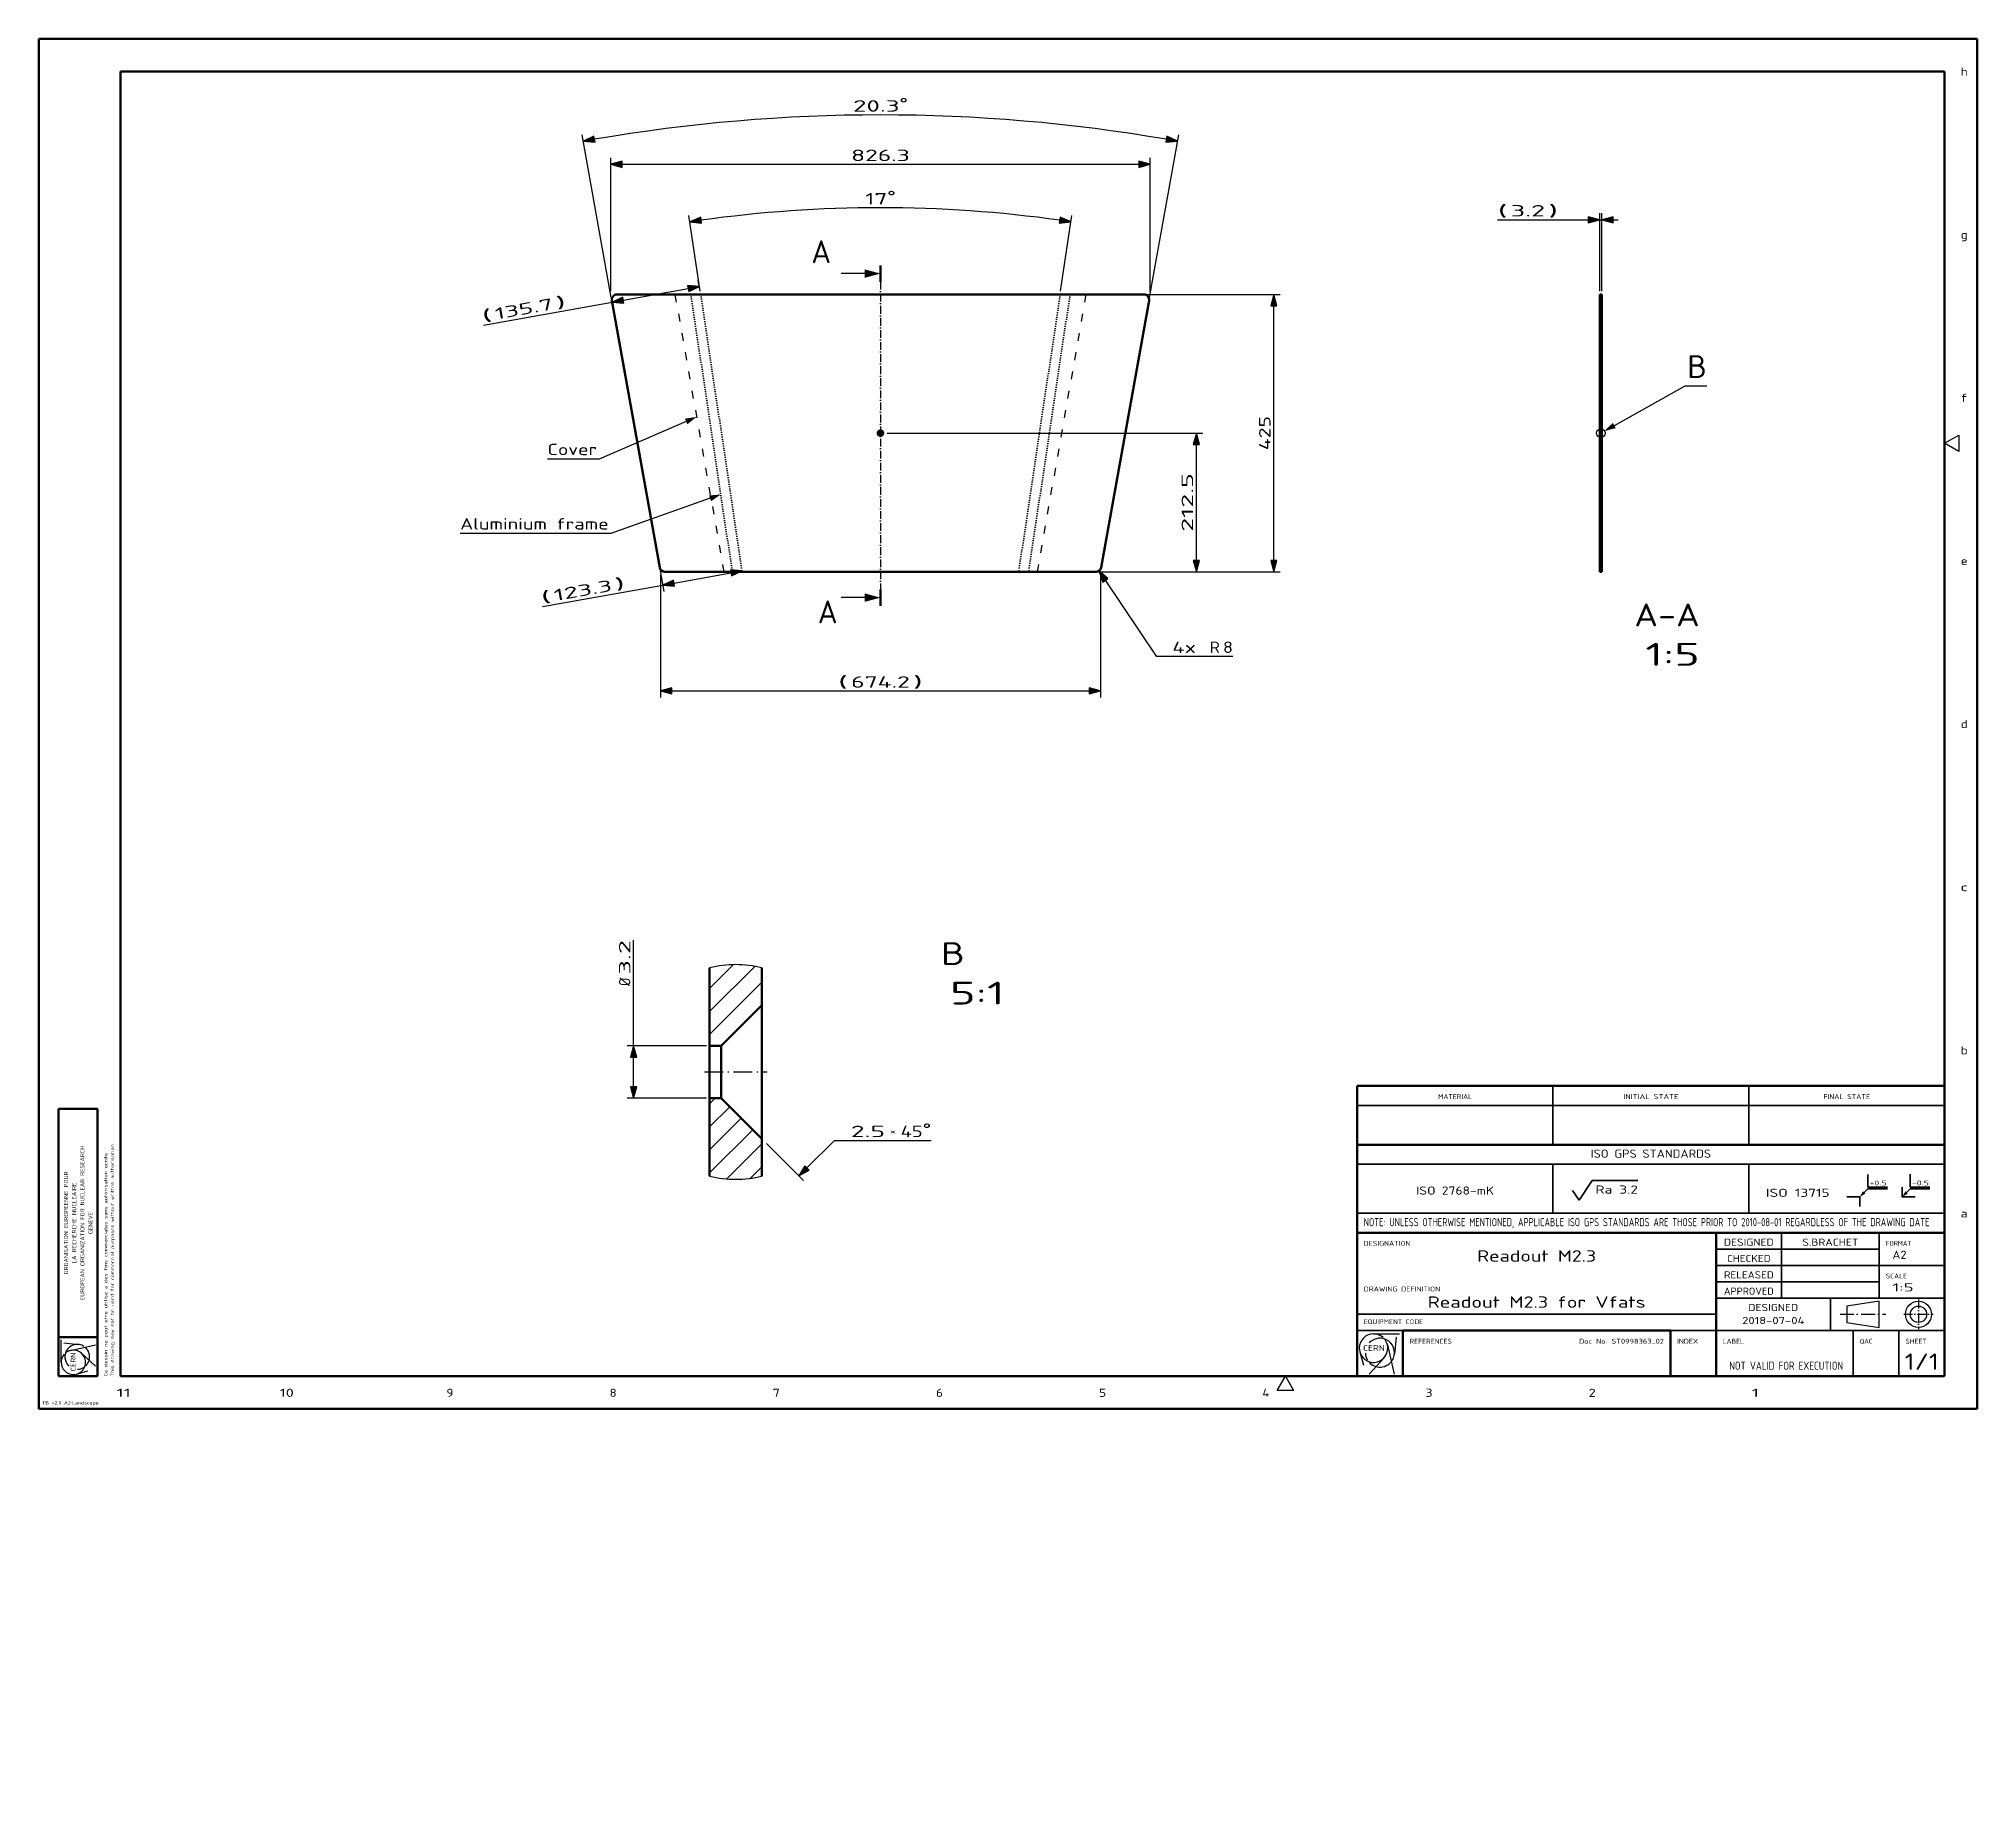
# Model space of a CAD drawing. Extents: x 0 to 594, y -120 to 420.
import ezdxf
from ezdxf.enums import TextEntityAlignment as Align

# ---------------------------------------------------------------- set-up
doc = ezdxf.new("R2010")
doc.units = 0
for name, pattern in [('DASHDOT', [18.5, 12, -3, 0.5, -3]), ('DASHSPACE', [30, 12, -18]), ('DOT', [3.5, 0.5, -3])]:
    doc.linetypes.add(name, pattern=pattern)
doc.layers.get('0').update_dxf_attribs({"lineweight": 13})
doc.styles.get("Standard").update_dxf_attribs({"font": 'isocp.shx'})
doc.dimstyles.get("Standard").update_dxf_attribs({"dimtxt": 2.5, "dimasz": 2.5, "dimexe": 1.25, "dimexo": 0.625, "dimtad": 1, "dimcen": 2.5, "dimadec": 0, "dimazin": 0, "dimtfac": 1, "dimtmove": 0, "dimatfit": 0, "dimfxl": 1, "dimarcsym": 0})

# ---------------------------------------------------------------- blocks, each defined once
blk = doc.blocks.new('*D67')
at = {"color": 7, "lineweight": 25}
for p, q in [((175.445919, 340.715161), (166.52557, 390.541821)), ((340.389669, 340.715161), (349.310018, 390.541821))]:
    blk.add_line(p, q, dxfattribs=at)
for points in [[(170.136733, 390.1031), (166.878018, 388.57312), (170.465133, 388.268774)], [(345.370455, 388.268774), (348.957571, 388.57312), (345.698855, 390.1031)]]:
    blk.add_lwpolyline(points, close=True, dxfattribs=at)
blk.add_arc((257.917794, -119.950477), 516.608643, 80.235667, 99.764332, dxfattribs=at)
for points in [[(170.136733, 390.1031), (166.878018, 388.57312), (170.136733, 390.1031), (170.465133, 388.268774)], [(345.370455, 388.268774), (348.957571, 388.57312), (345.370455, 388.268774), (345.698855, 390.1031)]]:
    blk.add_solid(points, dxfattribs=at)
for s, p, p2 in [('20.3', (249.512415, 397.658178), (263.756507, 397.658178)), ('%%d', (263.756507, 398.358178), (266.323174, 398.358178))]:
    blk.add_text(s, height=3.5, dxfattribs=at).set_placement(p, p2, align=Align.FIT)
blk = doc.blocks.new('*D68')
at = {"color": 7, "lineweight": 25}
for p, q in [((175.285226, 342.612768), (175.285226, 383.510668)), ((178.762557, 381.510668), (337.073031, 381.510668)), ((340.550363, 342.612768), (340.550363, 383.510668))]:
    blk.add_line(p, q, dxfattribs=at)
for points in [[(178.762557, 382.442407), (175.285226, 381.510668), (178.762557, 380.57893)], [(337.073031, 380.57893), (340.550363, 381.510668), (337.073031, 382.442407)]]:
    blk.add_lwpolyline(points, close=True, dxfattribs=at)
for points in [[(178.762557, 382.442407), (175.285226, 381.510668), (178.762557, 382.442407), (178.762557, 380.57893)], [(337.073031, 380.57893), (340.550363, 381.510668), (337.073031, 380.57893), (337.073031, 382.442407)]]:
    blk.add_solid(points, dxfattribs=at)
blk.add_text('826.3', height=3.5, dxfattribs=at).set_placement((248.927737, 382.510668), (266.907852, 382.510668), align=Align.FIT)
blk = doc.blocks.new('*D69')
at = {"color": 7, "lineweight": 25}
for p, q in [((339.638485, 341.612768), (380.441866, 341.612768)), ((378.441866, 260.090112), (378.441866, 338.135424)), ((324.994021, 256.612768), (380.441866, 256.612768))]:
    blk.add_line(p, q, dxfattribs=at)
for points in [[(379.373617, 338.135424), (378.441866, 341.612768), (377.510116, 338.135424)], [(377.510116, 260.090112), (378.441866, 256.612768), (379.373617, 260.090112)]]:
    blk.add_lwpolyline(points, close=True, dxfattribs=at)
for points in [[(379.373617, 338.135424), (378.441866, 341.612768), (379.373617, 338.135424), (377.510116, 338.135424)], [(377.510116, 260.090112), (378.441866, 256.612768), (377.510116, 260.090112), (379.373617, 260.090112)]]:
    blk.add_solid(points, dxfattribs=at)
blk.add_text('425', height=3.5, rotation=90.000003, dxfattribs=at).set_placement((377.441866, 293.85874), (377.441866, 304.366796), align=Align.FIT)
blk = doc.blocks.new('*D70')
at = {"color": 7, "lineweight": 25}
for p, q in [((259.983794, 299.112768), (356.718081, 299.112768)), ((354.718081, 260.090112), (354.718081, 295.635424)), ((324.994021, 256.612768), (356.718081, 256.612768))]:
    blk.add_line(p, q, dxfattribs=at)
for points in [[(355.649832, 295.635424), (354.718081, 299.112768), (353.786331, 295.635424)], [(353.786331, 260.090112), (354.718081, 256.612768), (355.649832, 260.090112)]]:
    blk.add_lwpolyline(points, close=True, dxfattribs=at)
for points in [[(355.649832, 295.635424), (354.718081, 299.112768), (355.649832, 295.635424), (353.786331, 295.635424)], [(353.786331, 260.090112), (354.718081, 256.612768), (353.786331, 260.090112), (355.649832, 260.090112)]]:
    blk.add_solid(points, dxfattribs=at)
blk.add_text('212.5', height=3.5, rotation=90.000003, dxfattribs=at).set_placement((353.718081, 268.872704), (353.718081, 286.852831), align=Align.FIT)
blk = doc.blocks.new('*D71')
at = {"color": 7, "lineweight": 25}
for p, q in [((190.502572, 255.612768), (190.502572, 218.082934)), ((325.333016, 255.612768), (325.333016, 218.082934)), ((193.979904, 220.082934), (321.855685, 220.082934))]:
    blk.add_line(p, q, dxfattribs=at)
for points in [[(193.979904, 221.014672), (190.502572, 220.082934), (193.979904, 219.151196)], [(321.855685, 219.151196), (325.333016, 220.082934), (321.855685, 221.014672)]]:
    blk.add_lwpolyline(points, close=True, dxfattribs=at)
for points in [[(193.979904, 221.014672), (190.502572, 220.082934), (193.979904, 221.014672), (193.979904, 219.151196)], [(321.855685, 219.151196), (325.333016, 220.082934), (321.855685, 219.151196), (321.855685, 221.014672)]]:
    blk.add_solid(points, dxfattribs=at)
for s, p, p2 in [('(', (244.891714, 221.082934), (247.927737, 221.082934)), ('674.2', (248.927737, 221.082934), (266.907852, 221.082934)), (')', (267.907852, 221.082934), (270.943875, 221.082934))]:
    blk.add_text(s, height=3.5, dxfattribs=at).set_placement(p, p2, align=Align.FIT)
blk = doc.blocks.new('*D72')
at = {"color": 7, "lineweight": 25}
for p, q in [((326.817532, 253.992919), (342.388058, 230.722167)), ((342.388058, 230.722167), (365.924948, 230.722167))]:
    blk.add_line(p, q, dxfattribs=at)
blk.add_lwpolyline([(327.591921, 254.511059), (324.883785, 256.882983), (326.043142, 253.47478)], close=True, dxfattribs=at)
blk.add_solid([(327.591921, 254.511059), (324.883785, 256.882983), (327.591921, 254.511059), (326.043142, 253.47478)], dxfattribs=at)
for s, p, p2 in [('4x ', (347.344833, 231.722167), (357.852902, 231.722167)), ('R', (358.852908, 231.722167), (361.888937, 231.722167)), ('8', (362.888937, 231.722167), (365.924948, 231.722167))]:
    blk.add_text(s, height=3.5, dxfattribs=at).set_placement(p, p2, align=Align.FIT)
blk = doc.blocks.new('*D73')
at = {"color": 7, "lineweight": 25}
for p, q in [((202.678237, 342.597094), (202.066622, 346.013452)), ((136.297714, 332.207202), (175.706014, 339.262377)), ((179.128921, 339.87517), (198.996157, 343.431957))]:
    blk.add_line(p, q, dxfattribs=at)
for points in [[(178.964724, 340.792309), (175.706014, 339.262377), (179.293124, 338.957983)], [(199.16036, 342.51477), (202.419076, 344.04475), (198.831967, 344.349096)]]:
    blk.add_lwpolyline(points, close=True, dxfattribs=at)
for points in [[(178.964724, 340.792309), (175.706014, 339.262377), (178.964724, 340.792309), (179.293124, 338.957983)], [(199.16036, 342.51477), (202.419076, 344.04475), (199.16036, 342.51477), (198.831967, 344.349096)]]:
    blk.add_solid(points, dxfattribs=at)
for s, p, p2 in [('135.7', (140.094344, 333.902807), (157.793069, 337.071362)), (')', (158.777413, 337.247534), (161.765927, 337.782592)), ('(', (136.121493, 333.191528), (139.109994, 333.726586))]:
    blk.add_text(s, height=3.5, rotation=10.149999, dxfattribs=at).set_placement(p, p2, align=Align.FIT)
blk = doc.blocks.new('*D74')
at = {"color": 7, "lineweight": 25}
for p, q in [((190.442831, 256.946459), (191.588314, 250.54812)), ((194.658773, 253.129614), (212.090075, 256.250292)), ((154.384445, 245.919384), (191.235861, 252.516796))]:
    blk.add_line(p, q, dxfattribs=at)
for points in [[(212.254272, 255.333129), (215.512985, 256.863085), (211.925875, 257.167455)], [(194.494576, 254.046777), (191.235861, 252.516821), (194.82297, 252.212451)]]:
    blk.add_lwpolyline(points, close=True, dxfattribs=at)
for points in [[(212.254272, 255.333129), (215.512985, 256.863085), (212.254272, 255.333129), (211.925875, 257.167455)], [(194.494576, 254.046777), (191.235861, 252.516821), (194.494576, 254.046777), (194.82297, 252.212451)]]:
    blk.add_solid(points, dxfattribs=at)
for s, p, p2 in [('(', (154.208212, 246.903759), (157.196725, 247.438769)), ('123.3', (158.181069, 247.61499), (175.879788, 250.783544)), (')', (176.864138, 250.959789), (179.852651, 251.494799))]:
    blk.add_text(s, height=3.5, rotation=10.149999, dxfattribs=at).set_placement(p, p2, align=Align.FIT)
blk = doc.blocks.new('*D75')
at = {"color": 7, "lineweight": 25}
for p, q in [((202.706655, 342.601782), (199.233639, 365.840258)), ((313.128933, 342.601782), (316.601949, 365.840258))]:
    blk.add_line(p, q, dxfattribs=at)
for points in [[(202.830673, 365.297729), (199.529257, 363.862231), (203.106118, 363.454711)], [(312.72947, 363.454711), (316.306332, 363.862231), (313.004916, 365.297729)]]:
    blk.add_lwpolyline(points, close=True, dxfattribs=at)
blk.add_arc((257.917794, -26.824573), 395.02583, 82.004371, 97.995627, dxfattribs=at)
for points in [[(202.830673, 365.297729), (199.529257, 363.862231), (202.830673, 365.297729), (203.106118, 363.454711)], [(312.72947, 363.454711), (316.306332, 363.862231), (312.72947, 363.454711), (313.004916, 365.297729)]]:
    blk.add_solid(points, dxfattribs=at)
for s, p, p2 in [('17', (253.248438, 369.201245), (260.020484, 369.201245)), ('%%d', (260.020484, 369.901245), (262.58715, 369.901245))]:
    blk.add_text(s, height=3.5, dxfattribs=at).set_placement(p, p2, align=Align.FIT)
blk = doc.blocks.new('*D80')
at = {"color": 7, "lineweight": 25}
for p, q in [((447.029558, 364.522778), (474.82959, 364.522778)), ((478.306923, 342.612768), (478.306923, 366.522778)), ((478.306923, 364.522778), (478.946923, 364.522778)), ((478.946923, 342.612768), (478.946923, 366.522778)), ((482.424255, 364.522778), (483.946922, 364.522778))]:
    blk.add_line(p, q, dxfattribs=at)
for points in [[(474.82959, 363.591039), (478.306923, 364.522778), (474.82959, 365.454516)], [(482.424255, 365.454516), (478.946923, 364.522778), (482.424255, 363.591039)]]:
    blk.add_lwpolyline(points, close=True, dxfattribs=at)
for points in [[(474.82959, 363.591039), (478.306923, 364.522778), (474.82959, 363.591039), (474.82959, 365.454516)], [(482.424255, 365.454516), (478.946923, 364.522778), (482.424255, 365.454516), (482.424255, 363.591039)]]:
    blk.add_solid(points, dxfattribs=at)
for s, p, p2 in [('(', (447.029558, 365.522778), (450.06558, 365.522778)), ('3.2', (451.065577, 365.522778), (461.573648, 365.522778)), (')', (462.573648, 365.522778), (465.609671, 365.522778))]:
    blk.add_text(s, height=3.5, dxfattribs=at).set_placement(p, p2, align=Align.FIT)
blk = doc.blocks.new('*D86')
at = {"color": 7, "lineweight": 25}
for p, q in [((182.288491, 111.284523), (182.288491, 143.696632)), ((204.576996, 111.284523), (180.28849, 111.284523)), ((182.288491, 98.76194), (182.288491, 107.80735)), ((204.576996, 95.284767), (180.28849, 95.284767))]:
    blk.add_line(p, q, dxfattribs=at)
for points in [[(183.220238, 107.80735), (182.288491, 111.284523), (181.356741, 107.80735)], [(181.356741, 98.76194), (182.288491, 95.284767), (183.220238, 98.76194)]]:
    blk.add_lwpolyline(points, close=True, dxfattribs=at)
for points in [[(183.220238, 107.80735), (182.288491, 111.284523), (183.220238, 107.80735), (181.356741, 107.80735)], [(181.356741, 98.76194), (182.288491, 95.284767), (181.356741, 98.76194), (183.220238, 98.76194)]]:
    blk.add_solid(points, dxfattribs=at)
for s, p, p2 in [('3.2', (181.288489, 133.18882), (181.288489, 143.696632)), ('%%c', (181.288489, 129.621315), (181.288489, 132.188454))]:
    blk.add_text(s, height=3.5, rotation=90.000003, dxfattribs=at).set_placement(p, p2, align=Align.FIT)
blk = doc.blocks.new('BLOCK347')
at = {"color": 7, "lineweight": 25}
blk.add_text('1', height=2.5, dxfattribs=at).set_placement((524.91571, 3.690562), (527.08429, 3.690562), align=Align.FIT)
blk = doc.blocks.new('BLOCK348')
at = {"color": 7, "lineweight": 25}
blk.add_text('2', height=2.5, dxfattribs=at).set_placement((474.91571, 3.690562), (477.08429, 3.690562), align=Align.FIT)
blk = doc.blocks.new('BLOCK349')
at = {"color": 7, "lineweight": 25}
blk.add_text('3', height=2.5, dxfattribs=at).set_placement((424.91571, 3.690562), (427.08429, 3.690562), align=Align.FIT)
blk = doc.blocks.new('BLOCK350')
at = {"color": 7, "lineweight": 25}
blk.add_text('4', height=2.5, dxfattribs=at).set_placement((374.91571, 3.690562), (377.08429, 3.690562), align=Align.FIT)
blk = doc.blocks.new('BLOCK351')
at = {"color": 7, "lineweight": 25}
blk.add_text('5', height=2.5, dxfattribs=at).set_placement((324.91571, 3.690562), (327.08429, 3.690562), align=Align.FIT)
blk = doc.blocks.new('BLOCK352')
at = {"color": 7, "lineweight": 25}
blk.add_text('6', height=2.5, dxfattribs=at).set_placement((274.91571, 3.690562), (277.08429, 3.690562), align=Align.FIT)
blk = doc.blocks.new('BLOCK353')
at = {"color": 7, "lineweight": 25}
blk.add_text('7', height=2.5, dxfattribs=at).set_placement((224.91571, 3.690562), (227.084305, 3.690562), align=Align.FIT)
blk = doc.blocks.new('BLOCK354')
at = {"color": 7, "lineweight": 25}
blk.add_text('8', height=2.5, dxfattribs=at).set_placement((174.91571, 3.690562), (177.084305, 3.690562), align=Align.FIT)
blk = doc.blocks.new('BLOCK355')
at = {"color": 7, "lineweight": 25}
blk.add_text('9', height=2.5, dxfattribs=at).set_placement((124.915703, 3.690562), (127.08429, 3.690562), align=Align.FIT)
blk = doc.blocks.new('BLOCK356')
at = {"color": 7, "lineweight": 25}
blk.add_text('10', height=2.5, dxfattribs=at).set_placement((73.831413, 3.690562), (78.168587, 3.690562), align=Align.FIT)
blk = doc.blocks.new('BLOCK357')
at = {"color": 7, "lineweight": 25}
blk.add_text('11', height=2.5, dxfattribs=at).set_placement((23.831411, 3.690562), (28.168587, 3.690562), align=Align.FIT)
blk = doc.blocks.new('BLOCK358')
at = {"color": 7, "lineweight": 25}
blk.add_text('a', height=2.5, dxfattribs=at).set_placement((588.91571, 58.690563), (591.08429, 58.690563), align=Align.FIT)
blk = doc.blocks.new('BLOCK359')
at = {"color": 7, "lineweight": 25}
blk.add_text('b', height=2.5, dxfattribs=at).set_placement((588.91571, 108.690559), (591.08429, 108.690559), align=Align.FIT)
blk = doc.blocks.new('BLOCK360')
at = {"color": 7, "lineweight": 25}
blk.add_text('c', height=2.5, dxfattribs=at).set_placement((588.91571, 158.690567), (591.08429, 158.690567), align=Align.FIT)
blk = doc.blocks.new('BLOCK361')
at = {"color": 7, "lineweight": 25}
blk.add_text('d', height=2.5, dxfattribs=at).set_placement((588.91571, 208.690567), (591.08429, 208.690567), align=Align.FIT)
blk = doc.blocks.new('BLOCK362')
at = {"color": 7, "lineweight": 25}
blk.add_text('e', height=2.5, dxfattribs=at).set_placement((588.91571, 258.690552), (591.08429, 258.690552), align=Align.FIT)
blk = doc.blocks.new('BLOCK363')
at = {"color": 7, "lineweight": 25}
blk.add_text('f', height=2.5, dxfattribs=at).set_placement((588.91571, 308.690552), (591.08429, 308.690552), align=Align.FIT)
blk = doc.blocks.new('BLOCK364')
at = {"color": 7, "lineweight": 25}
blk.add_text('g', height=2.5, dxfattribs=at).set_placement((588.91571, 358.690552), (591.08429, 358.690552), align=Align.FIT)
blk = doc.blocks.new('BLOCK365')
at = {"color": 7, "lineweight": 25}
blk.add_text('h', height=2.5, dxfattribs=at).set_placement((588.91571, 408.690552), (591.08429, 408.690552), align=Align.FIT)
blk = doc.blocks.new('BLOCK366')
at = {"color": 7, "lineweight": 25}
blk.add_text('ORGANISATION EUROPEENNE POUR', height=1.3, rotation=90.000003, dxfattribs=at).set_placement((9.000001, 41.212677), (9, 72.787323), align=Align.FIT)
blk = doc.blocks.new('BLOCK367')
at = {"color": 7, "lineweight": 25}
blk.add_text('LA RECHERCHE NUCLEAIRE', height=1.3, rotation=90.000003, dxfattribs=at).set_placement((11.500001, 44.595676), (11.5, 69.404327), align=Align.FIT)
blk = doc.blocks.new('BLOCK368')
at = {"color": 7, "lineweight": 25}
blk.add_text('EUROPEAN ORGANIZATION FOR NUCLEAR RESEARCH', height=1.3, rotation=90.000003, dxfattribs=at).set_placement((14.000001, 33.319012), (13.999999, 80.680984), align=Align.FIT)
blk = doc.blocks.new('BLOCK369')
at = {"color": 7, "lineweight": 25}
blk.add_text('GENEVE', height=1.3, rotation=90.000003, dxfattribs=at).set_placement((16.5, 53.617004), (16.5, 60.382999), align=Align.FIT)
blk = doc.blocks.new('BLOCK370')
at = {"color": 7, "lineweight": 25}
blk.add_text('CERN', height=1.542, rotation=90.000003, dxfattribs=at).set_placement((11.322651, 11.542857), (11.322651, 17.230457), align=Align.FIT)
blk = doc.blocks.new('BLOCK371')
at = {"color": 7, "lineweight": 25}
blk.add_text('Ce dessin ne peut etre utilise a des fins commerciales sans autorisation ecrite', height=1, rotation=90.000003, dxfattribs=at).set_placement((21, 10), (20.999996, 78.527374), align=Align.FIT)
blk = doc.blocks.new('BLOCK372')
at = {"color": 7, "lineweight": 25}
blk.add_text('This drawing may not be used for commercial purposes without written authorisation', height=1, rotation=90.000003, dxfattribs=at).set_placement((23, 10), (22.999996, 81.129669), align=Align.FIT)
blk = doc.blocks.new('BLOCK373')
at = {"color": 7, "lineweight": 25}
blk.add_text('TB v2.0 A2:Landscape', height=1, dxfattribs=at).set_placement((1, 1.340058), (18.348705, 1.340058), align=Align.FIT)
blk = doc.blocks.new('BLOCK374')
at = {"color": 7, "lineweight": 25}
blk.add_text('DESIGNATION', height=1.5, dxfattribs=at).set_placement((406, 50), (420.312683, 50), align=Align.FIT)
blk = doc.blocks.new('BLOCK375')
at = {"color": 7, "lineweight": 25}
blk.add_text('Readout M2.3', height=3.5, dxfattribs=at).set_placement((440.783875, 45.143372), (477.216156, 45.143372), align=Align.FIT)
blk = doc.blocks.new('BLOCK376')
at = {"color": 7, "lineweight": 25}
blk.add_text('DRAWING DEFINITION', height=1.5, dxfattribs=at).set_placement((406, 36), (429.420746, 36), align=Align.FIT)
blk = doc.blocks.new('BLOCK377')
at = {"color": 7, "lineweight": 25}
blk.add_text('Readout M2.3 for Vfats', height=3.5, dxfattribs=at).set_placement((425.60376, 31), (492.39624, 31), align=Align.FIT)
blk = doc.blocks.new('BLOCK378')
at = {"color": 7, "lineweight": 25}
blk.add_text('EQUIPMENT CODE', height=1.5, dxfattribs=at).set_placement((406, 26), (424.216125, 26), align=Align.FIT)
blk = doc.blocks.new('BLOCK379')
at = {"color": 7, "lineweight": 25}
blk.add_text('REFERENCES', height=1.5, dxfattribs=at).set_placement((420, 20), (433.011536, 20), align=Align.FIT)
blk = doc.blocks.new('BLOCK380')
at = {"color": 7, "lineweight": 25}
blk.add_text('Doc No: ST0998363_02', height=1.5, dxfattribs=at).set_placement((471.976929, 20), (498, 20), align=Align.FIT)
blk = doc.blocks.new('BLOCK381')
at = {"color": 7, "lineweight": 25}
blk.add_text('INDEX', height=1.5, dxfattribs=at).set_placement((502, 20), (508.505768, 20), align=Align.FIT)
blk = doc.blocks.new('BLOCK382')
at = {"color": 7, "lineweight": 25}
blk.add_text('LABEL', height=1.5, dxfattribs=at).set_placement((516, 20), (522.505737, 20), align=Align.FIT)
blk = doc.blocks.new('BLOCK383')
at = {"color": 7, "lineweight": 25, "width": 0.7}
blk.add_text('NOT VALID FOR EXECUTION', height=2.5, dxfattribs=at).set_placement((518, 12), (552.914246, 12), align=Align.FIT)
blk = doc.blocks.new('BLOCK384')
at = {"color": 7, "lineweight": 25}
blk.add_text('QAC', height=1.5, dxfattribs=at).set_placement((558, 20), (561.903442, 20), align=Align.FIT)
blk = doc.blocks.new('BLOCK385')
at = {"color": 7, "lineweight": 25}
blk.add_text('SHEET', height=1.5, dxfattribs=at).set_placement((572, 20), (578.505737, 20), align=Align.FIT)
blk = doc.blocks.new('BLOCK386')
at = {"color": 7, "lineweight": 25, "width": 0.8}
blk.add_text('1/1', height=5, dxfattribs=at).set_placement((571.79541, 12), (582.204651, 12), align=Align.FIT)
blk = doc.blocks.new('BLOCK387')
at = {"color": 7, "lineweight": 25}
blk.add_text('SCALE', height=1.5, dxfattribs=at).set_placement((566, 40), (572.505737, 40), align=Align.FIT)
blk = doc.blocks.new('BLOCK388')
at = {"color": 7, "lineweight": 25}
blk.add_text('1:5', height=2.5, dxfattribs=at).set_placement((568, 36), (574.505737, 36), align=Align.FIT)
blk = doc.blocks.new('BLOCK389')
at = {"color": 7, "lineweight": 25}
blk.add_text('FORMAT', height=1.5, dxfattribs=at).set_placement((566, 50), (573.806946, 50), align=Align.FIT)
blk = doc.blocks.new('BLOCK390')
at = {"color": 7, "lineweight": 25}
blk.add_text('A2', height=2.5, dxfattribs=at).set_placement((568, 46), (572.337158, 46), align=Align.FIT)
blk = doc.blocks.new('BLOCK391')
at = {"color": 7, "lineweight": 25}
blk.add_text('DESIGNED', height=2.2, dxfattribs=at).set_placement((516.366577, 50), (531.633423, 50), align=Align.FIT)
blk = doc.blocks.new('BLOCK392')
at = {"color": 7, "lineweight": 25}
blk.add_text('S.BRACHET', height=2.2, dxfattribs=at).set_placement((540.412415, 50), (557.587646, 50), align=Align.FIT)
blk = doc.blocks.new('BLOCK393')
at = {"color": 7, "lineweight": 25}
blk.add_text('CHECKED', height=2.2, dxfattribs=at).set_placement((517.32074, 45), (530.67926, 45), align=Align.FIT)
blk = doc.blocks.new('BLOCK394')
at = {"color": 7, "lineweight": 25}
blk.add_text('RELEASED', height=2.2, dxfattribs=at).set_placement((516.366577, 40), (531.633423, 40), align=Align.FIT)
blk = doc.blocks.new('BLOCK395')
at = {"color": 7, "lineweight": 25}
blk.add_text('APPROVED', height=2.2, dxfattribs=at).set_placement((516.366577, 35), (531.633423, 35), align=Align.FIT)
blk = doc.blocks.new('BLOCK396')
at = {"color": 7, "lineweight": 25}
blk.add_text('DESIGNED', height=2.2, dxfattribs=at).set_placement((523.866577, 30), (539.133423, 30), align=Align.FIT)
blk = doc.blocks.new('BLOCK397')
at = {"color": 7, "lineweight": 25}
blk.add_text('2018-07-04', height=2.2, dxfattribs=at).set_placement((521.958191, 26), (541.041748, 26), align=Align.FIT)
blk = doc.blocks.new('BLOCK398')
at = {"color": 7, "lineweight": 25}
blk.add_text('CERN', height=1.8, dxfattribs=at).set_placement((405.799988, 17.788734), (412.439209, 17.788734), align=Align.FIT)
blk = doc.blocks.new('BLOCK399')
at = {"color": 7, "lineweight": 25}
blk.add_text('ISO GPS STANDARDS', height=2.5, dxfattribs=at).set_placement((475.567017, 77), (512.432983, 77), align=Align.FIT)
blk = doc.blocks.new('BLOCK400')
at = {"color": 7, "lineweight": 25, "width": 0.65}
blk.add_text('NOTE: UNLESS OTHERWISE MENTIONED, APPLICABLE ISO GPS STANDARDS ARE THOSE PRIOR TO 2010-08-01 REGARDLESS OF THE DRAWING DATE', height=2.5, dxfattribs=at).set_placement((406, 56), (579.378479, 56), align=Align.FIT)
blk = doc.blocks.new('BLOCK401')
at = {"color": 7, "lineweight": 25}
blk.add_text('ISO 2768-mK', height=2.5, dxfattribs=at).set_placement((422.072754, 65.690559), (445.927216, 65.690559), align=Align.FIT)
blk = doc.blocks.new('BLOCK402')
at = {"color": 7, "lineweight": 25}
blk.add_text('Ra 3.2', height=2.5, dxfattribs=at).set_placement((477, 66), (490.011536, 66), align=Align.FIT)
blk = doc.blocks.new('BLOCK403')
at = {"color": 7, "lineweight": 25}
blk.add_text('ISO 13715', height=2.5, dxfattribs=at).set_placement((529.241333, 65), (548.758606, 65), align=Align.FIT)
blk = doc.blocks.new('BLOCK404')
at = {"color": 7, "lineweight": 25}
blk.add_text('+0.5', height=1.5, dxfattribs=at).set_placement((561, 68.510086), (566.20459, 68.510086), align=Align.FIT)
blk = doc.blocks.new('BLOCK405')
at = {"color": 7, "lineweight": 25}
blk.add_text('-0.5', height=1.5, dxfattribs=at).set_placement((574, 68.510086), (579.20459, 68.510086), align=Align.FIT)
blk = doc.blocks.new('BLOCK406')
at = {"color": 7, "lineweight": 25}
blk.add_text('MATERIAL', height=1.5, dxfattribs=at).set_placement((428.79538, 95), (439.20459, 95), align=Align.FIT)
blk = doc.blocks.new('BLOCK407')
at = {"color": 7, "lineweight": 25}
blk.add_text('INITIAL STATE', height=1.5, dxfattribs=at).set_placement((485.542511, 95), (502.457489, 95), align=Align.FIT)
blk = doc.blocks.new('BLOCK408')
at = {"color": 7, "lineweight": 25}
blk.add_text('FINAL STATE', height=1.5, dxfattribs=at).set_placement((546.843689, 95), (561.156372, 95), align=Align.FIT)
blk = doc.blocks.new('BLOCK409')
at = {"color": 7, "lineweight": 25}
blk.add_line((559.366028, 66.366028), (560.5, 67.5), dxfattribs=at)
blk.add_solid([(559, 66.732056), (558, 65), (559.732056, 66)], dxfattribs=at)
blk = doc.blocks.new('BLOCK410')
at = {"color": 7, "lineweight": 25}
blk.add_line((572.366028, 66.366028), (573.5, 67.5), dxfattribs=at)
blk.add_solid([(572, 66.732056), (571, 65), (572.732056, 66)], dxfattribs=at)
blk = doc.blocks.new('BLOCK411')
at = {"color": 7, "lineweight": 25}
for p, q in [((-24.148146, 2232.003906), (-60, 2232.003906)), ((-24.148146, 1735.355225), (-60, 1735.355225))]:
    blk.add_line(p, q, dxfattribs=at)
at = {"color": 7, "lineweight": 50}
for p, q in [((0, 2244.503906), (0, 2219.503906)), ((0, 1722.855225), (0, 1747.855225))]:
    blk.add_line(p, q, dxfattribs=at)
at = {"color": 7, "linetype": 'DASHDOT', "lineweight": 25}
blk.add_line((0, 2219.503906), (0, 1747.855225), dxfattribs=at)
at = {"color": 7, "lineweight": 25}
for points in [[(-24.148146, 2225.533447), (0, 2232.003906), (-24.148146, 2238.474365)], [(-24.148146, 1728.884766), (0, 1735.355225), (-24.148146, 1741.825684)]]:
    blk.add_solid(points, dxfattribs=at)
for p, p2 in [((-106.000008, 2248), (-75.639771, 2248)), ((-96, 1696.000122), (-65.639763, 1696.000122))]:
    blk.add_text('A', height=35.000003, dxfattribs=at).set_placement(p, p2, align=Align.FIT)
blk = doc.blocks.new('BLOCK412')
at = {"color": 7, "lineweight": 25}
blk.add_lwpolyline([(-297.740662, 2005.408203), (-431.099426, 1947.765869), (-510, 1947.765869)], dxfattribs=at)
blk.add_solid([(-295.892273, 2001.131836), (-281.781006, 2012.306519), (-299.58905, 2009.68457)], dxfattribs=at)
blk.add_text('Cover', height=17.500002, dxfattribs=at).set_placement((-510, 1953.716919), (-434.099426, 1953.716919), align=Align.FIT)
blk = doc.blocks.new('BLOCK413')
at = {"color": 7, "lineweight": 25}
blk.add_lwpolyline([(-261.052429, 1887.595215), (-413.298279, 1833.765747), (-644, 1833.765747)], dxfattribs=at)
blk.add_solid([(-259.499451, 1883.203003), (-244.660217, 1893.391113), (-262.605377, 1891.987549)], dxfattribs=at)
blk.add_text('Aluminium frame', height=17.500002, dxfattribs=at).set_placement((-644, 1839.716797), (-416.298279, 1839.716797), align=Align.FIT)
blk = doc.blocks.new('BLOCK414')
at = {"color": 7, "linetype": 'DASHDOT', "lineweight": 25, "ltscale": 0.266498}
blk.add_line((0, 1992.829956), (0, 1982.170044), dxfattribs=at)
at = {"color": 7, "linetype": 'DASHDOT', "lineweight": 25, "ltscale": 0.2665}
blk.add_line((5.33, 1987.5), (-5.33, 1987.5), dxfattribs=at)
blk = doc.blocks.new('BLOCK415')
at = {"color": 7, "lineweight": 50}
for p, q in [((-403.603441, 2200), (403.603441, 2200)), ((-338.255941, 1781.590194), (-411.47824, 2190.590194)), ((411.47824, 2190.590194), (338.255941, 1781.590194)), ((330.381143, 1775), (-330.381143, 1775))]:
    blk.add_line(p, q, dxfattribs=at)
at = {"color": 7, "linetype": 'DASHSPACE', "lineweight": 25}
for p, q in [((-314.876447, 2200), (-239.93748, 1775)), ((314.876447, 2200), (239.93748, 1775))]:
    blk.add_line(p, q, dxfattribs=at)
at = {"color": 7, "linetype": 'DOT', "lineweight": 25}
for p, q in [((-290.483239, 2200), (-226.966563, 1775)), ((-275.316647, 2200), (-211.799971, 1775)), ((275.316647, 2200), (211.799971, 1775)), ((290.483239, 2200), (226.966563, 1775))]:
    blk.add_line(p, q, dxfattribs=at)
at = {"color": 7, "lineweight": 50}
for radius in [4.1, 1.6]:
    blk.add_circle((0, 1987.5), radius, dxfattribs=at)
for centre, start, end in [((-403.603441, 2192), 90, 190.15), ((403.603441, 2192), 349.85, 450), ((-330.381143, 1783), 190.15, 270), ((330.381143, 1783), 270, 349.85)]:
    blk.add_arc(centre, 8, start, end, dxfattribs=at)
blk = doc.blocks.new('BLOCK416')
at = {"color": 7, "lineweight": 25}
blk.add_lwpolyline([(22.50798, 1999.214478), (131.000015, 2060), (164.360245, 2060)], dxfattribs=at)
blk.add_circle((1.59975, 1987.5), 6.579571, dxfattribs=at)
blk.add_solid([(20.230843, 2003.278809), (7.339798, 1990.716064), (24.785118, 1995.150146)], dxfattribs=at)
blk.add_text('B', height=35.000003, dxfattribs=at).set_placement((134.000015, 2071.952393), (164.360245, 2071.952393), align=Align.FIT)
blk = doc.blocks.new('BLOCK417')
at = {"color": 7, "lineweight": 25}
for s, p, p2 in [('  A-A', (1.6, 1691.433716), (153.401184, 1691.433716)), ('  1:5', (1.6, 1630.914917), (153.401184, 1630.914917))]:
    blk.add_text(s, height=35.000003, dxfattribs=at).set_placement(p, p2, align=Align.FIT)
blk = doc.blocks.new('BLOCK418')
at = {"color": 7, "lineweight": 50}
for p, q in [((3.2, 2200), (0, 2200)), ((0, 2200), (0, 1989.1)), ((3.2, 2200), (3.2, 1991.6)), ((0.7, 1989.1), (3.2, 1991.6)), ((3.2, 1985.534355), (3.2, 1991.6)), ((0.7, 1989.1), (0, 1989.1)), ((0, 1986.732919), (0, 1989.1)), ((0, 1985.9), (0, 1986.732919)), ((0, 1985.9), (0, 1775)), ((0.7, 1985.9), (0, 1985.9)), ((0.7, 1989.1), (0.7, 1986.732919)), ((0.7, 1986.732919), (0.7, 1985.9)), ((0.7, 1985.9), (3.2, 1983.4)), ((3.2, 1983.4), (3.2, 1985.534355)), ((3.2, 1983.4), (3.2, 1775)), ((3.2, 1775), (0, 1775))]:
    blk.add_line(p, q, dxfattribs=at)
blk = doc.blocks.new('BLOCK419')
at = {"color": 7, "lineweight": 25}
for p, q in [((0, 1979.899048), (3.2, 1983.098999)), ((0, 1944.543701), (3.2, 1947.743652)), ((0, 1909.188354), (3.2, 1912.388306)), ((0, 1873.833008), (3.2, 1877.032959)), ((0, 1838.477661), (3.2, 1841.677612)), ((0, 1803.122314), (3.2, 1806.322266))]:
    blk.add_line(p, q, dxfattribs=at)
blk = doc.blocks.new('BLOCK420')
at = {"color": 7, "lineweight": 25}
for p, q in [((0, 2192.031006), (3.2, 2195.230957)), ((0, 2156.675781), (3.2, 2159.875732)), ((0, 2121.320313), (3.2, 2124.520264)), ((0, 2085.965088), (3.2, 2089.165039)), ((0, 2050.609619), (3.2, 2053.80957)), ((0, 2015.254272), (3.2, 2018.454346))]:
    blk.add_line(p, q, dxfattribs=at)
blk = doc.blocks.new('BLOCK421')
at = {"color": 7, "lineweight": 25}
for s, p, p2 in [('  B', (12, 1994.057373), (15.643229, 1994.057373)), ('  5:1', (12, 1991.636719), (18.072046, 1991.636719))]:
    blk.add_text(s, height=1.4, dxfattribs=at).set_placement(p, p2, align=Align.FIT)
blk = doc.blocks.new('BLOCK422')
at = {"color": 7, "lineweight": 25}
for p, q in [((3.482843, 1983.117188), (5.75626, 1980.84375)), ((5.965183, 1981.618408), (7.651889, 1983.305054)), ((7.651889, 1983.305054), (13.571245, 1983.305054))]:
    blk.add_line(p, q, dxfattribs=at)
blk.add_lwpolyline([(5.833417, 1981.750122), (5.473418, 1981.126587), (6.096956, 1981.486572)], close=True, dxfattribs=at)
blk.add_solid([(5.833417, 1981.750122), (5.473418, 1981.126587), (5.833417, 1981.750122), (6.096956, 1981.486572)], dxfattribs=at)
for s, height, p, p2 in [('2.5', 0.7, (8.651889, 1983.505127), (10.753503, 1983.505127)), ('45', 0.7, (11.703503, 1983.505127), (13.057913, 1983.505127)), ('%%d', 0.7, (13.057913, 1983.64502), (13.571245, 1983.64502)), ('×', 0.35, (11.053503, 1983.680054), (11.403503, 1983.680054))]:
    blk.add_text(s, height=height, dxfattribs=at).set_placement(p, p2, align=Align.FIT)
blk = doc.blocks.new('BLOCK423')
at = {"color": 7, "lineweight": 50}
for p, q in [((0, 1993.882128), (0, 1989.1)), ((3.2, 1993.882003), (3.2, 1991.6)), ((0.7, 1989.1), (3.2, 1991.6)), ((3.2, 1985.534355), (3.2, 1991.6)), ((0, 1986.732919), (0, 1989.1)), ((0.7, 1989.1), (0, 1989.1)), ((0.7, 1989.1), (0.7, 1986.732919)), ((0, 1985.9), (0, 1986.732919)), ((0.7, 1986.732919), (0.7, 1985.9)), ((0.7, 1985.9), (0, 1985.9)), ((0, 1985.9), (0, 1981.117872)), ((0.7, 1985.9), (3.2, 1983.4)), ((3.2, 1983.4), (3.2, 1985.534355)), ((3.2, 1983.4), (3.2, 1981.117997))]:
    blk.add_line(p, q, dxfattribs=at)
at = {"color": 7, "linetype": 'DASHDOT', "lineweight": 25}
for start, end in [(75.923633, 104.071878), (255.928122, 284.076367)]:
    blk.add_arc((1.59975, 1987.5), 6.579571, start, end, dxfattribs=at)
blk = doc.blocks.new('BLOCK424')
at = {"color": 7, "lineweight": 25}
for p, q in [((0, 1992.626953), (1.447999, 1994.074951)), ((0, 1991.212646), (2.762165, 1993.974854)), ((0, 1989.798462), (3.2, 1992.998535))]:
    blk.add_line(p, q, dxfattribs=at)
blk = doc.blocks.new('BLOCK425')
at = {"color": 7, "lineweight": 25}
for p, q in [((0, 1985.555786), (0.344158, 1985.900024)), ((0, 1984.141602), (1.229186, 1985.37085)), ((0, 1982.727417), (1.936293, 1984.663696)), ((0, 1981.313232), (2.643399, 1983.956543)), ((1.047555, 1980.946533), (3.2, 1983.098999)), ((2.499748, 1980.984497), (3.2, 1981.684814))]:
    blk.add_line(p, q, dxfattribs=at)

msp = doc.modelspace()

# ---------------------------------------------------------------- linework, layer by layer
at = {"color": 7, "lineweight": 70}
for p, q in [((594, 420), (0, 420)), ((0, 420), (0, 0)), ((594, 0), (594, 420)), ((584, 410), (25, 410)), ((25, 410), (25, 10)), ((584, 10), (584, 410)), ((18, 92), (6, 92)), ((6, 92), (6, 10)), ((18, 10), (18, 92)), ((6, 22), (18, 22)), ((6, 10), (18, 10)), ((25, 10), (584, 10)), ((0, 0), (594, 0))]:
    msp.add_line(p, q, dxfattribs=at)
at = {"color": 7, "linetype": 'DASHDOT', "lineweight": 25, "ltscale": 0.019203}
msp.add_line((478.242813, 299.112768), (479.010933, 299.112768), dxfattribs=at)
at = {"color": 7, "lineweight": 25}
for p, q in [((584, 296), (588.33, 298.5)), ((588.33, 298.5), (588.33, 293.5)), ((588.33, 293.5), (584, 296)), ((564, 33), (554, 31.5)), ((554, 31.5), (554, 26.5)), ((564, 25), (564, 33)), ((554, 26.5), (564, 25)), ((6.857143, 14.285714), (6.857143, 21.142857)), ((7.693714, 20.250571), (12.198, 19.760286)), ((9.755143, 17.934571), (17.4, 19.685714)), ((409, 23), (417, 23)), ((413.257, 19.619), (415.3, 10.7)), ((415.959, 22.024), (415.387, 16.769)), ((13.130571, 17.05), (17.4, 13.145714)), ((404.791, 17.454), (405.91, 13.45)), ((412.225, 15.681), (407.67, 10.7)), ((11.610857, 10.678), (15.042857, 11.637143)), ((379.5, 5.67), (382, 10)), ((382, 10), (384.5, 5.67)), ((384.5, 5.67), (379.5, 5.67))]:
    msp.add_line(p, q, dxfattribs=at)
at = {"color": 7, "linetype": 'DASHDOT', "lineweight": 25, "ltscale": 0.480075}
msp.add_line((203.974246, 103.284645), (223.177246, 103.284645), dxfattribs=at)
at = {"color": 7, "lineweight": 50}
for p, q in [((404, 81), (404, 99)), ((404, 99), (584, 99)), ((404, 54), (404, 81)), ((404, 81), (584, 81)), ((404, 10), (404, 54)), ((404, 54), (584, 54)), ((514, 10), (514, 54)), ((418, 10), (418, 24)), ((418, 24), (500, 24)), ((500, 24), (500, 10))]:
    msp.add_line(p, q, dxfattribs=at)
at = {"color": 7, "lineweight": 35}
for p, q in [((404, 99), (584, 99)), ((464, 81), (464, 99)), ((524, 81), (524, 99)), ((404, 93), (584, 93)), ((404, 75), (584, 75)), ((464, 60), (464, 75)), ((524, 60), (524, 75)), ((560.5, 68), (560.5, 71.9)), ((573.5, 68), (573.5, 72)), ((470, 67), (472, 64)), ((472, 64), (476, 70)), ((476, 70), (490, 70)), ((566.5, 68), (560.5, 68)), ((566.5, 67.5), (560.5, 67.5)), ((571, 68), (571, 65)), ((579.5, 68), (573.5, 68)), ((579.5, 67.5), (573.5, 67.5)), ((404, 60), (584, 60)), ((554, 65), (558, 65)), ((558, 65), (558, 62)), ((571, 65), (575, 65)), ((534, 34), (534, 54)), ((564, 34), (564, 54)), ((514, 49), (564, 49)), ((514, 44), (584, 44)), ((514, 39), (564, 39)), ((514, 24), (514, 34)), ((514, 34), (584, 34)), ((549, 24), (549, 34)), ((404, 29), (514, 29)), ((404, 24), (584, 24)), ((556, 10), (556, 24)), ((570, 10), (570, 24))]:
    msp.add_line(p, q, dxfattribs=at)
at = {"color": 7, "linetype": 'DASHDOT', "lineweight": 25, "ltscale": 0.225}
for p, q in [((576, 33.5), (576, 24.5)), ((571.5, 29), (580.5, 29))]:
    msp.add_line(p, q, dxfattribs=at)
at = {"color": 7, "linetype": 'DASHDOT', "lineweight": 25, "ltscale": 0.35}
msp.add_line((552, 29), (566, 29), dxfattribs=at)
at = {"color": 7, "lineweight": 25}
for radius in [4, 2.5]:
    msp.add_circle((576, 29), radius, dxfattribs=at)
for centre, radius, start, end in [((10.602857, 14.285714), 3.745714, 137.876, 484.911), ((409, 18.63), 4.37, 47.876, 394.911)]:
    msp.add_arc(centre, radius, start, end, dxfattribs=at)
for centre, major_axis, start_param, end_param in [((11.791714, 15.964857), (0, 3.817714), 5.7102635269, 8.6835889873), ((11.791714, 15.964857), (0, 3.817714), 4.506283049, 5.5609506094), ((410.959, 17.243), (4.454, 0), 5.7102635269, 8.6835889873), ((11.791714, 15.964857), (0, 3.817714), 3.1706174791, 3.673115224), ((11.791714, 15.964857), (0, 3.817714), 3.9037779379, 4.3817363536), ((410.959, 17.243), (4.454, 0), 3.1706174791, 3.673115224), ((410.959, 17.243), (4.454, 0), 3.9037779379, 4.3817363536), ((410.959, 17.243), (4.454, 0), 4.506283049, 5.5609506094)]:
    msp.add_ellipse(centre, major_axis=major_axis, ratio=0.991917, start_param=start_param, end_param=end_param, dxfattribs=at)

# ---------------------------------------------------------------- block references
at = {"lineweight": 0}
for name in ['BLOCK365', 'BLOCK364', 'BLOCK363', 'BLOCK362', 'BLOCK361', 'BLOCK360', 'BLOCK359', 'BLOCK406', 'BLOCK407', 'BLOCK408', 'BLOCK368', 'BLOCK371', 'BLOCK372', 'BLOCK399', 'BLOCK366', 'BLOCK367', 'BLOCK401', 'BLOCK402', 'BLOCK403', 'BLOCK409', 'BLOCK404', 'BLOCK410', 'BLOCK405', 'BLOCK369', 'BLOCK358', 'BLOCK400', 'BLOCK374', 'BLOCK375', 'BLOCK391', 'BLOCK392', 'BLOCK389', 'BLOCK390', 'BLOCK394', 'BLOCK393', 'BLOCK376', 'BLOCK395', 'BLOCK387', 'BLOCK388', 'BLOCK377', 'BLOCK396', 'BLOCK378', 'BLOCK397', 'BLOCK398', 'BLOCK379', 'BLOCK380', 'BLOCK381', 'BLOCK382', 'BLOCK384', 'BLOCK385', 'BLOCK370', 'BLOCK383', 'BLOCK386', 'BLOCK357', 'BLOCK356', 'BLOCK355', 'BLOCK354', 'BLOCK353', 'BLOCK352', 'BLOCK351', 'BLOCK350', 'BLOCK349', 'BLOCK348', 'BLOCK347', 'BLOCK373']:
    msp.add_blockref(name, (0, 0), dxfattribs=at)
for name, p, xscale, yscale, zscale in [('BLOCK411', (257.917794, -98.387232), 0.2, 0.2, 0.2), ('BLOCK415', (257.917794, -98.387232), 0.2, 0.2, 0.2), ('BLOCK418', (478.306923, -98.387232), 0.2, 0.2, 0.2), ('BLOCK420', (478.306923, -98.387232), 0.2, 0.2, 0.2), ('BLOCK416', (478.306923, -98.387232), 0.2, 0.2, 0.2), ('BLOCK412', (257.917794, -98.387232), 0.2, 0.2, 0.2), ('BLOCK414', (257.917794, -98.387232), 0.2, 0.2, 0.2), ('BLOCK419', (478.306923, -98.387232), 0.2, 0.2, 0.2), ('BLOCK413', (257.917794, -98.387232), 0.2, 0.2, 0.2), ('BLOCK417', (478.306923, -98.387232), 0.2, 0.2, 0.2), ('BLOCK421', (205.576996, -9834.215355), 5, 5, 5), ('BLOCK423', (205.576996, -9834.215355), 5, 5, 5), ('BLOCK424', (205.576996, -9834.215355), 5, 5, 5), ('BLOCK425', (205.576996, -9834.215355), 5, 5, 5), ('BLOCK422', (205.576996, -9834.215355), 5, 5, 5)]:
    msp.add_blockref(name, p, dxfattribs=dict(at, xscale=xscale, yscale=yscale, zscale=zscale))

# ---------------------------------------------------------------- dimensions: what is measured, and where the dimension line sits
at = {"color": 0, "lineweight": 0}
for base, line1, line2, picture, middle in [((288.405968, 395.757751), ((257.917794, -119.950476), (340.213442, 339.730807)), ((257.917794, -119.950476), (175.622146, 339.730807)), '*D67', (257.917794, 396.658181)), ((277.444255, 367.718368), ((257.917794, -26.824572), (312.981124, 341.612768)), ((257.917794, -26.824572), (202.854465, 341.612768)), '*D75', (257.917794, 368.201268))]:
    dim = msp.add_angular_dim_2l(base=base, line1=line1, line2=line2, dimstyle='STANDARD', override={"dimtxsty": 'STANDARD'}, dxfattribs=at)
    dim.commit()
    dim.dimension.update_dxf_attribs({"geometry": picture, "text_midpoint": middle, "dimtype": 162})
for base, p1, p2, angle, picture, middle, dimtype in [((340.550365, 381.510674), (175.285223, 341.612768), (340.550365, 341.612768), 0, '*D68', (257.917794, 381.510674), 161), ((378.441866, 341.612768), (323.994023, 256.612768), (338.638482, 341.612768), 89.999523, '*D69', (378.441866, 299.112768), 160), ((354.718081, 256.612768), (258.983794, 299.112768), (323.994023, 256.612768), 269.998569, '*D70', (354.718081, 277.862768), 160)]:
    dim = msp.add_linear_dim(base=base, p1=p1, p2=p2, angle=angle, dimstyle='STANDARD', override={"dimlfac": 5, "dimtxsty": 'STANDARD'}, dxfattribs=at)
    dim.commit()
    dim.dimension.update_dxf_attribs({"geometry": picture, "text_midpoint": middle, "dimtype": dimtype, "oblique_angle": 89.999523})
for base, p1, p2, angle, text, override, picture, middle, dimtype in [((478.946923, 364.522778), (478.306923, 341.612768), (478.946923, 341.612768), 0, '(<>)', {"dimlfac": 5, "dimtxsty": 'STANDARD'}, '*D80', (456.319614, 364.522778), 161), ((175.706012, 339.262353), (202.854465, 341.612768), (175.353561, 341.231053), 190.148992, '(<>)', {"dimlfac": 5, "dimtxsty": 'STANDARD'}, '*D73', (149.119933, 334.50271), 160), ((191.23586, 252.516813), (215.5578, 256.612768), (190.266606, 257.930807), 190.148992, '(<>)', {"dimlfac": 5, "dimtxsty": 'STANDARD'}, '*D74', (167.206658, 248.214922), 160), ((325.333017, 220.082934), (190.502571, 256.612768), (325.333017, 256.612768), 0, '(<>)', {"dimlfac": 5, "dimtxsty": 'STANDARD'}, '*D71', (257.917794, 220.082934), 161), ((182.28849, 111.284645), (205.576996, 95.284645), (205.576996, 111.284645), 90, '%%c<>', {"dimlfac": 0.2, "dimtxsty": 'STANDARD'}, '*D86', (182.28849, 136.659179), 161)]:
    dim = msp.add_linear_dim(base=base, p1=p1, p2=p2, angle=angle, text=text, dimstyle='STANDARD', override=override, dxfattribs=at)
    dim.commit()
    dim.dimension.update_dxf_attribs({"geometry": picture, "text_midpoint": middle, "dimtype": dimtype, "oblique_angle": 89.999523})
dim = msp.add_radius_dim(center=(323.994023, 258.212768), mpoint=(324.883785, 256.882985), text='4x <>', dimstyle='STANDARD', override={"dimlfac": 5, "dimtxsty": 'STANDARD'}, dxfattribs=at)
dim.commit()
dim.dimension.update_dxf_attribs({"geometry": '*D72', "text_midpoint": (345.522862, 226.037085), "dimtype": 164})

doc.saveas('drawing.dxf')
